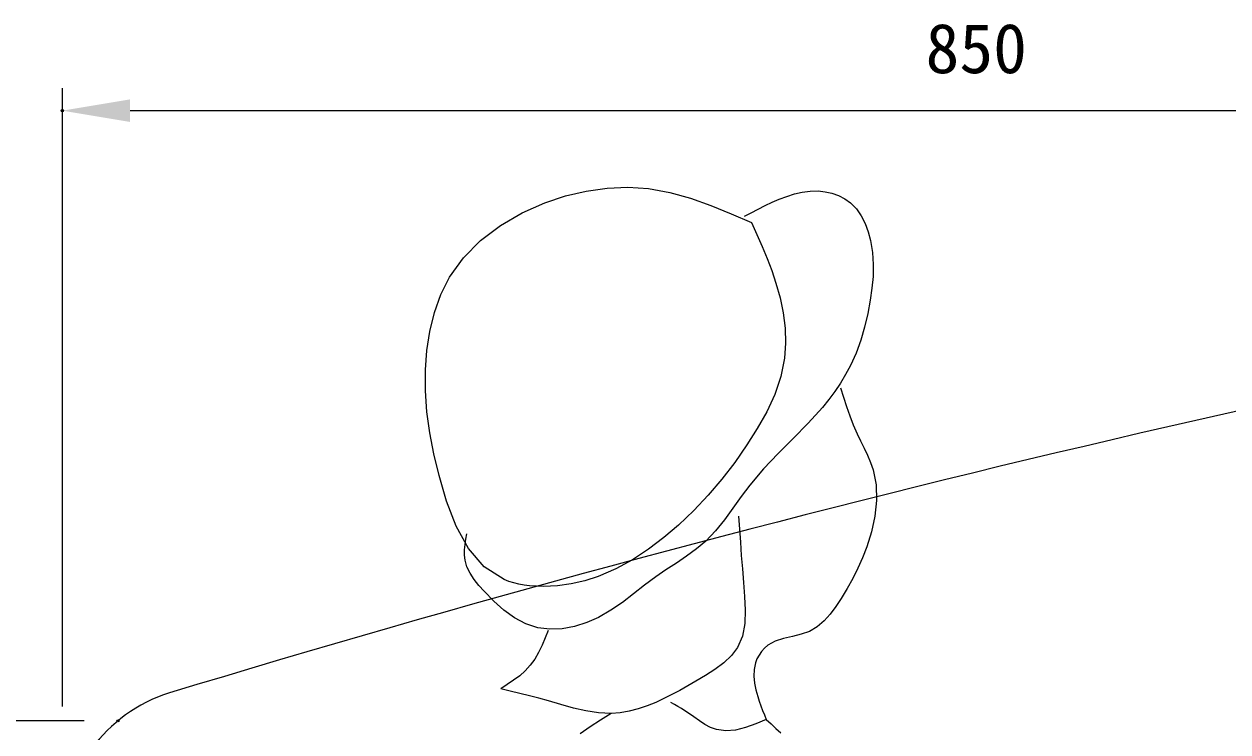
# Model space of a CAD drawing. Units: millimetres, scale not verified. Extents: x -203 to 203, y -143 to 143.
# Drawn here: x 5.3 to 58.6, y -18.5 to 12.8 of the extents above; entities that cross this region are included whole.
import ezdxf
from ezdxf.enums import TextEntityAlignment as Align

# ---------------------------------------------------------------- set-up
doc = ezdxf.new("R2010")
doc.units = ezdxf.units.MM
doc.header["$LTSCALE"] = 0.5
doc.header["$PDMODE"] = 32
doc.header["$PDSIZE"] = 0.1
for name, color, linetype, lineweight in [('0-1_DIMENSION_LINES$02_DIMENSI', 7, 'Continuous', 25), ('0-3_DIMENSION_LINES$03_LINES', 7, 'Continuous', 18), ('0-5_DIMENSION_LINES$04_SUB_LIN', 4, 'Continuous', 18)]:
    doc.layers.add(name, color=color, linetype=linetype, lineweight=lineweight)
doc.layers.add('0-2_DEFPOINTS', color=7, linetype='Continuous')
doc.styles.add('ＭＳ ゴシック', font='')
doc.styles.get('ＭＳ ゴシック').set_extended_font_data('MS Gothic')

# ---------------------------------------------------------------- blocks, each defined once
blk = doc.blocks.new('D13')
at = {"layer": '0-1_DIMENSION_LINES$02_DIMENSI'}
blk.add_line((435.924, 261), (418, 261), dxfattribs=at)
at = {"layer": '0-2_DEFPOINTS'}
blk.add_point((438.924, 261), dxfattribs=at)
blk = doc.blocks.new('D14')
at = {"layer": '0-1_DIMENSION_LINES$02_DIMENSI'}
for p, q in [((434, 262.262), (434, 317)), ((598, 315), (440, 315))]:
    blk.add_line(p, q, dxfattribs=at)
blk.add_solid([(440, 316), (440, 314), (434, 315)], dxfattribs=at)
at = {"layer": '0-2_DEFPOINTS'}
blk.add_point((434, 315), dxfattribs=at)
at = {"layer": '0-1_DIMENSION_LINES$02_DIMENSI', "style": 'ＭＳ ゴシック'}
blk.add_text('850', height=4.399, dxfattribs=at).set_placement((510.429, 317), align=Align.BOTTOM_LEFT)

msp = doc.modelspace()

# ---------------------------------------------------------------- linework, layer by layer
at = {"layer": '0-3_DIMENSION_LINES$03_LINES'}
for centre, radius, start, end in [((202.509, -643.9898), 655.5926, 99.80777, 106.91707), ((13.7595, -23.2177), 6.7597, 107.38385, 180.37713)]:
    msp.add_arc(centre, radius, start, end, dxfattribs=at)
at = {"layer": '0-5_DIMENSION_LINES$04_SUB_LIN'}
for p, q in [((29.2706, 5.2263), (30.1891, 5.4451)), ((30.1891, 5.4451), (31.1143, 5.5753)), ((31.1143, 5.5753), (32.0386, 5.6123)), ((32.0386, 5.6123), (32.9539, 5.5512)), ((32.9539, 5.5512), (33.8873, 5.3838)), ((33.8873, 5.3838), (34.8061, 5.1278)), ((39.4087, 5.3161), (39.7532, 5.3958)), ((39.7532, 5.3958), (40.1028, 5.442)), ((40.1028, 5.442), (40.4568, 5.4473)), ((40.4568, 5.4473), (40.7655, 5.4143)), ((40.7655, 5.4143), (41.0697, 5.3454)), ((41.0697, 5.3454), (41.3627, 5.2409)), ((27.3509, 4.4743), (28.3669, 4.9242)), ((28.3669, 4.9242), (29.2706, 5.2263)), ((34.8061, 5.1278), (35.7141, 4.8055)), ((35.7141, 4.8055), (36.6149, 4.4389)), ((37.8025, 4.6457), (38.1097, 4.7997)), ((38.1097, 4.7997), (38.4214, 4.9463)), ((38.4214, 4.9463), (38.7391, 5.0832)), ((38.7391, 5.0832), (39.0704, 5.2095)), ((39.0704, 5.2095), (39.4087, 5.3161)), ((41.3627, 5.2409), (41.6369, 5.1004)), ((41.6369, 5.1004), (41.8852, 4.9244)), ((41.8852, 4.9244), (42.1505, 4.657)), ((26.3924, 3.9192), (27.3509, 4.4743)), ((36.6149, 4.4389), (37.5121, 4.0502)), ((37.1952, 4.3257), (37.498, 4.4869)), ((37.498, 4.4869), (37.8025, 4.6457)), ((42.1505, 4.657), (42.3685, 4.3454)), ((42.3685, 4.3454), (42.5434, 4.0007)), ((25.5186, 3.2591), (26.3924, 3.9192)), ((37.5121, 4.0502), (37.7491, 3.5244)), ((42.5434, 4.0007), (42.6789, 3.6337)), ((24.7565, 2.4945), (25.5186, 3.2591)), ((37.7491, 3.5244), (37.9809, 2.9961)), ((42.6789, 3.6337), (42.7788, 3.2558)), ((42.7788, 3.2558), (42.866, 2.7261)), ((37.9809, 2.9961), (38.2023, 2.4625)), ((42.866, 2.7261), (42.9002, 2.197)), ((24.1335, 1.6257), (24.7565, 2.4945)), ((38.2023, 2.4625), (38.4083, 1.921)), ((42.9002, 2.197), (42.8898, 1.6688)), ((23.7547, 0.8709), (24.1335, 1.6257)), ((38.4083, 1.921), (38.5934, 1.3689)), ((42.8898, 1.6688), (42.8433, 1.1418)), ((38.5934, 1.3689), (38.7748, 0.7155)), ((42.8433, 1.1418), (42.769, 0.6166)), ((23.4695, 0.0679), (23.7547, 0.8709)), ((38.7748, 0.7155), (38.9126, 0.0507)), ((42.769, 0.6166), (42.6581, 0.018)), ((23.2682, -0.7668), (23.4695, 0.0679)), ((38.9126, 0.0507), (38.9977, -0.6196)), ((42.6581, 0.018), (42.5182, -0.5743)), ((23.1416, -1.6177), (23.2682, -0.7668)), ((38.9977, -0.6196), (39.0212, -1.2891)), ((42.5182, -0.5743), (42.3458, -1.1564)), ((39.0212, -1.2891), (38.974, -1.9519)), ((42.3458, -1.1564), (42.1371, -1.7248)), ((23.08, -2.4679), (23.1416, -1.6177)), ((38.974, -1.9519), (38.808, -2.7644)), ((42.1371, -1.7248), (41.8882, -2.2754)), ((23.078, -3.4022), (23.08, -2.4679)), ((41.8882, -2.2754), (41.6775, -2.6687)), ((38.808, -2.7644), (38.5376, -3.5557)), ((41.4455, -3.0505), (41.1944, -3.4207)), ((41.6775, -2.6687), (41.4455, -3.0505)), ((23.1409, -4.3266), (23.078, -3.4022)), ((38.5376, -3.5557), (38.1838, -4.3245)), ((41.1944, -3.4207), (40.9271, -3.7798)), ((41.4485, -3.2678), (41.5793, -3.6801)), ((41.5793, -3.6801), (41.7144, -4.0908)), ((40.6455, -4.1275), (40.0159, -4.8287)), ((40.9271, -3.7798), (40.6455, -4.1275)), ((41.7144, -4.0908), (41.8577, -4.4986)), ((23.2644, -5.2518), (23.1409, -4.3266)), ((38.1838, -4.3245), (37.7667, -5.0698)), ((41.8577, -4.4986), (42.0135, -4.9024)), ((23.4443, -6.1889), (23.2644, -5.2518)), ((37.7667, -5.0698), (37.3072, -5.7907)), ((40.0159, -4.8287), (39.3572, -5.5018)), ((42.0135, -4.9024), (42.1859, -5.3004)), ((42.1859, -5.3004), (42.3376, -5.6159)), ((37.3072, -5.7907), (36.7651, -6.5646)), ((39.3572, -5.5018), (38.6918, -6.1683)), ((42.3376, -5.6159), (42.4933, -5.9296)), ((23.6761, -7.1482), (23.4443, -6.1889)), ((38.6918, -6.1683), (38.0424, -6.85)), ((42.4933, -5.9296), (42.6439, -6.2443)), ((42.6439, -6.2443), (42.7798, -6.563)), ((36.7651, -6.5646), (36.1931, -7.3066)), ((38.0424, -6.85), (37.4315, -7.5684)), ((42.7798, -6.563), (42.8922, -6.8885)), ((42.8922, -6.8885), (43.023, -7.5552)), ((24.0081, -8.2797), (23.6761, -7.1482)), ((36.1931, -7.3066), (35.5892, -8.0164)), ((37.4315, -7.5684), (37.0522, -8.0763)), ((43.023, -7.5552), (43.0427, -8.245)), ((24.4327, -9.3805), (24.0081, -8.2797)), ((35.5892, -8.0164), (34.9507, -8.6941)), ((37.0522, -8.0763), (36.6841, -8.5937)), ((43.0427, -8.245), (42.9691, -8.943)), ((34.9507, -8.6941), (34.2751, -9.339)), ((36.6841, -8.5937), (36.3114, -9.1049)), ((36.9324, -8.9432), (36.9732, -9.5163)), ((42.9691, -8.943), (42.8196, -9.6345)), ((24.9796, -10.3761), (24.4327, -9.3805)), ((34.2751, -9.339), (33.6303, -9.8925)), ((36.3114, -9.1049), (35.9176, -9.5936)), ((36.9732, -9.5163), (37.0149, -10.0931)), ((24.8288, -10.2009), (24.8658, -9.9636)), ((24.8658, -9.9636), (24.9093, -9.7249)), ((33.6303, -9.8925), (32.9526, -10.4077)), ((35.4872, -10.0433), (35.0762, -10.3926)), ((35.9176, -9.5936), (35.4872, -10.0433)), ((37.0149, -10.0931), (37.0587, -10.6772)), ((42.8196, -9.6345), (42.6114, -10.3049)), ((24.8028, -10.6644), (24.8056, -10.4349)), ((24.8056, -10.4349), (24.8288, -10.2009)), ((25.6781, -11.1919), (24.9796, -10.3761)), ((32.9526, -10.4077), (32.2415, -10.8736)), ((35.0762, -10.3926), (34.6373, -10.7134)), ((42.6114, -10.3049), (42.428, -10.7837)), ((24.8272, -10.8876), (24.8028, -10.6644)), ((24.9135, -11.1845), (24.8272, -10.8876)), ((25.0528, -11.4685), (24.9135, -11.1845)), ((26.558, -11.753), (25.6781, -11.1919)), ((32.2415, -10.8736), (31.4962, -11.2786)), ((34.1823, -11.0175), (33.7228, -11.3178)), ((34.6373, -10.7134), (34.1823, -11.0175)), ((37.0587, -10.6772), (37.1054, -11.2724)), ((42.428, -10.7837), (42.2222, -11.2472)), ((25.2335, -11.741), (25.0528, -11.4685)), ((30.7164, -11.6113), (30.1287, -11.8011)), ((31.4962, -11.2786), (30.7164, -11.6113)), ((33.2707, -11.6265), (32.7741, -11.9988)), ((33.7228, -11.3178), (33.2707, -11.6265)), ((37.1054, -11.2724), (37.1561, -11.8822)), ((41.9941, -11.6998), (41.7445, -12.146)), ((42.2222, -11.2472), (41.9941, -11.6998)), ((25.4436, -12.0043), (25.2335, -11.741)), ((25.6715, -12.2598), (25.4436, -12.0043)), ((26.77, -11.8323), (26.558, -11.753)), ((26.9896, -11.8979), (26.77, -11.8323)), ((27.2152, -11.9508), (26.9896, -11.8979)), ((27.4447, -11.9922), (27.2152, -11.9508)), ((27.6763, -12.0227), (27.4447, -11.9922)), ((28.2961, -12.0579), (27.6763, -12.0227)), ((28.9142, -12.0292), (28.2961, -12.0579)), ((29.5264, -11.9422), (28.9142, -12.0292)), ((30.1287, -11.8011), (29.5264, -11.9422)), ((32.7741, -11.9988), (32.2871, -12.3813)), ((37.1561, -11.8822), (37.2058, -12.4929)), ((41.7445, -12.146), (41.4734, -12.5902)), ((26.097, -12.6975), (25.6715, -12.2598)), ((26.5442, -13.0974), (26.097, -12.6975)), ((31.7953, -12.7571), (31.2838, -13.1092)), ((32.2871, -12.3813), (31.7953, -12.7571)), ((37.2058, -12.4929), (37.2324, -13.103)), ((41.4734, -12.5902), (41.2435, -12.9396)), ((27.0163, -13.4404), (26.5442, -13.0974)), ((31.2838, -13.1092), (30.7376, -13.4207)), ((37.2324, -13.103), (37.2077, -13.6951)), ((40.9944, -13.275), (40.7204, -13.5808)), ((41.2435, -12.9396), (40.9944, -13.275)), ((27.5161, -13.7083), (27.0163, -13.4404)), ((28.0467, -13.8821), (27.5161, -13.7083)), ((29.6797, -13.8188), (29.1279, -13.9225)), ((30.2209, -13.6477), (29.6797, -13.8188)), ((30.7376, -13.4207), (30.2209, -13.6477)), ((37.2077, -13.6951), (37.1034, -14.2509)), ((40.4156, -13.8413), (40.0738, -14.0411)), ((40.7204, -13.5808), (40.4156, -13.8413)), ((28.5789, -13.9475), (28.0467, -13.8821)), ((28.3723, -14.3302), (28.2361, -14.6559)), ((28.5016, -13.9988), (28.3723, -14.3302)), ((29.1279, -13.9225), (28.5789, -13.9475)), ((37.1034, -14.2509), (36.8918, -14.7524)), ((38.9305, -14.351), (38.5594, -14.4721)), ((39.3195, -14.2619), (38.9305, -14.351)), ((39.707, -14.17), (39.3195, -14.2619)), ((40.0738, -14.0411), (39.707, -14.17)), ((28.2361, -14.6559), (28.086, -14.9703)), ((36.8918, -14.7524), (36.6227, -15.1161)), ((38.0814, -14.7835), (37.9532, -14.9278)), ((38.2251, -14.6592), (38.0814, -14.7835)), ((38.5594, -14.4721), (38.2251, -14.6592)), ((27.9151, -15.2679), (27.7164, -15.5426)), ((28.086, -14.9703), (27.9151, -15.2679)), ((36.2823, -15.439), (35.8914, -15.7296)), ((36.6227, -15.1161), (36.2823, -15.439)), ((37.6843, -15.4409), (37.6248, -15.7319)), ((37.7525, -15.2604), (37.6843, -15.4409)), ((37.8429, -15.088), (37.7525, -15.2604)), ((37.9532, -14.9278), (37.8429, -15.088)), ((27.4941, -15.7832), (27.2458, -16.0026)), ((27.7164, -15.5426), (27.4941, -15.7832)), ((35.8914, -15.7296), (35.4715, -15.9966)), ((37.6248, -15.7319), (37.6153, -16.0296)), ((26.6975, -16.3993), (26.4104, -16.587)), ((26.9782, -16.2062), (26.6975, -16.3993)), ((27.2458, -16.0026), (26.9782, -16.2062)), ((34.6883, -16.4529), (34.3382, -16.6509)), ((35.0431, -16.248), (34.6883, -16.4529)), ((35.4715, -15.9966), (35.0431, -16.248)), ((37.6153, -16.0296), (37.6458, -16.3297)), ((37.6458, -16.3297), (37.7067, -16.6287)), ((26.8321, -16.6853), (26.4104, -16.587)), ((27.2539, -16.7853), (26.8321, -16.6853)), ((27.6759, -16.8891), (27.2539, -16.7853)), ((28.0983, -16.9984), (27.6759, -16.8891)), ((28.5211, -17.1148), (28.0983, -16.9984)), ((33.634, -17.0182), (33.2713, -17.1832)), ((33.9881, -16.8399), (33.634, -17.0182)), ((34.3382, -16.6509), (33.9881, -16.8399)), ((37.7067, -16.6287), (37.7879, -16.9226)), ((37.7879, -16.9226), (37.855, -17.1316)), ((29.0711, -17.2762), (28.5211, -17.1148)), ((29.6225, -17.4329), (29.0711, -17.2762)), ((30.1758, -17.565), (29.6225, -17.4329)), ((30.7315, -17.6525), (30.1758, -17.565)), ((32.0985, -17.5711), (31.6947, -17.6423)), ((32.4978, -17.4668), (32.0985, -17.5711)), ((32.8898, -17.3355), (32.4978, -17.4668)), ((33.2713, -17.1832), (32.8898, -17.3355)), ((34.0932, -17.2798), (33.936, -17.192)), ((34.2501, -17.3689), (34.0932, -17.2798)), ((34.4066, -17.4604), (34.2501, -17.3689)), ((34.5624, -17.5558), (34.4066, -17.4604)), ((34.7172, -17.6561), (34.5624, -17.5558)), ((37.855, -17.1316), (37.9264, -17.3367)), ((37.9264, -17.3367), (38.0013, -17.5391)), ((38.0013, -17.5391), (38.0785, -17.7394)), ((30.8194, -17.9651), (30.3607, -18.2644)), ((31.2897, -17.6752), (30.7315, -17.6525)), ((31.2897, -17.6752), (30.8194, -17.9651)), ((31.6947, -17.6423), (31.2897, -17.6752)), ((34.9613, -17.8252), (34.7172, -17.6561)), ((35.2047, -17.9966), (34.9613, -17.8252)), ((35.45, -18.157), (35.2047, -17.9966)), ((38.1567, -17.9388), (37.6997, -18.1289)), ((38.0785, -17.7394), (38.1567, -17.9388)), ((38.1567, -17.9388), (38.3733, -18.1368)), ((30.3607, -18.2644), (29.9253, -18.5824)), ((35.6995, -18.2929), (35.45, -18.157)), ((35.9551, -18.3912), (35.6995, -18.2929)), ((36.3703, -18.4501), (35.9551, -18.3912)), ((36.8024, -18.4095), (36.3703, -18.4501)), ((37.2468, -18.2941), (36.8024, -18.4095)), ((37.6997, -18.1289), (37.2468, -18.2941)), ((38.3733, -18.1368), (38.5894, -18.3343)), ((38.5894, -18.3343), (38.805, -18.5314))]:
    msp.add_line(p, q, dxfattribs=at)

# ---------------------------------------------------------------- block references
at = {"layer": '0-1_DIMENSION_LINES$02_DIMENSI', "xscale": 0.5, "yscale": 0.5}
for name in ['D14', 'D13']:
    msp.add_blockref(name, (-210, -148.5), dxfattribs=at)

doc.saveas('drawing.dxf')
